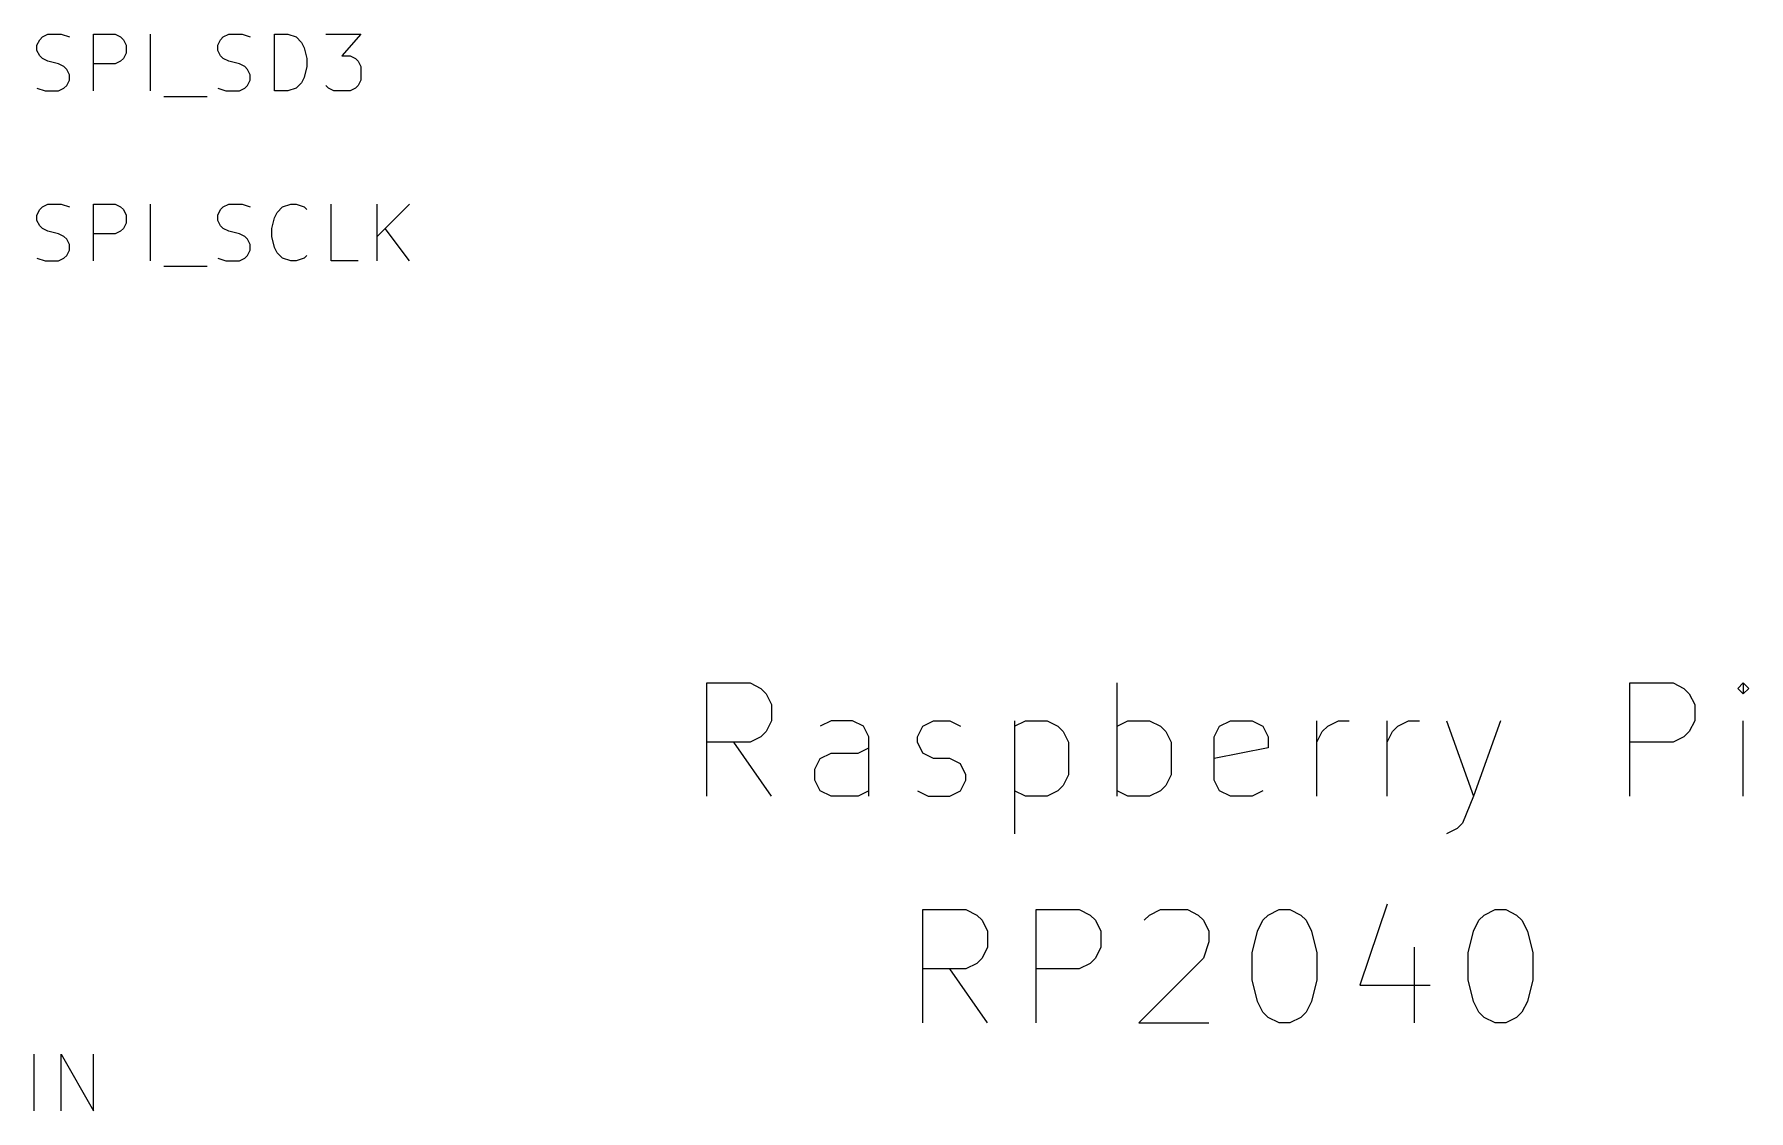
# Model space of a CAD drawing. Extents: x 0.4 to 11.3, y -7.9 to -0.4.
# Drawn here: x 6.7 to 8.212, y -4.223 to -3.273 of the extents above; entities that cross this region are included whole.
import ezdxf

# ---------------------------------------------------------------- set-up
doc = ezdxf.new("R2010")
doc.units = 0
doc.header["$MEASUREMENT"] = 0
doc.layers.add('CYAN2', color=4, linetype='CONTINUOUS')
doc.layers.add('RED2', color=1, linetype='CONTINUOUS')

msp = doc.modelspace()

# ---------------------------------------------------------------- linework, layer by layer
at = {"layer": 'CYAN2', "linetype": 'CONTINUOUS'}
for p, q in [((6.7019, -3.2827), (6.7043, -3.2779)), ((6.7019, -3.2827), (6.7043, -3.2779)), ((6.7043, -3.2779), (6.7067, -3.2755)), ((6.7043, -3.2779), (6.7067, -3.2755)), ((6.7067, -3.2755), (6.7114, -3.2731)), ((6.7067, -3.2755), (6.7114, -3.2731)), ((6.7114, -3.2731), (6.7233, -3.2731)), ((6.7114, -3.2731), (6.7233, -3.2731)), ((6.7233, -3.2731), (6.7305, -3.2755)), ((6.7233, -3.2731), (6.7305, -3.2755)), ((6.7519, -3.3231), (6.7519, -3.2731)), ((6.7519, -3.2731), (6.7709, -3.2731)), ((6.7519, -3.3231), (6.7519, -3.2731)), ((6.7519, -3.2731), (6.7709, -3.2731)), ((6.7709, -3.2731), (6.7757, -3.2755)), ((6.7709, -3.2731), (6.7757, -3.2755)), ((6.7757, -3.2755), (6.7781, -3.2779)), ((6.7757, -3.2755), (6.7781, -3.2779)), ((6.7781, -3.2779), (6.7805, -3.2827)), ((6.7781, -3.2779), (6.7805, -3.2827)), ((6.8019, -3.3231), (6.8019, -3.2731)), ((6.8019, -3.3231), (6.8019, -3.2731)), ((6.8614, -3.2827), (6.8638, -3.2779)), ((6.8614, -3.2827), (6.8638, -3.2779)), ((6.8638, -3.2779), (6.8662, -3.2755)), ((6.8638, -3.2779), (6.8662, -3.2755)), ((6.8662, -3.2755), (6.871, -3.2731)), ((6.8662, -3.2755), (6.871, -3.2731)), ((6.871, -3.2731), (6.8829, -3.2731)), ((6.871, -3.2731), (6.8829, -3.2731)), ((6.8829, -3.2731), (6.89, -3.2755)), ((6.8829, -3.2731), (6.89, -3.2755)), ((6.9114, -3.3231), (6.9114, -3.2731)), ((6.9114, -3.2731), (6.9233, -3.2731)), ((6.9114, -3.3231), (6.9114, -3.2731)), ((6.9114, -3.2731), (6.9233, -3.2731)), ((6.9233, -3.2731), (6.9305, -3.2755)), ((6.9233, -3.2731), (6.9305, -3.2755)), ((6.9305, -3.2755), (6.9352, -3.2803)), ((6.9305, -3.2755), (6.9352, -3.2803)), ((6.9352, -3.2803), (6.9376, -3.285)), ((6.9352, -3.2803), (6.9376, -3.285)), ((6.9567, -3.2731), (6.9876, -3.2731)), ((6.9567, -3.2731), (6.9876, -3.2731)), ((6.9876, -3.2731), (6.9709, -3.2922)), ((6.9876, -3.2731), (6.9709, -3.2922)), ((6.7019, -3.2874), (6.7019, -3.2827)), ((6.7019, -3.2874), (6.7019, -3.2827)), ((6.7043, -3.2922), (6.7019, -3.2874)), ((6.7043, -3.2922), (6.7019, -3.2874)), ((6.7067, -3.2946), (6.7043, -3.2922)), ((6.7067, -3.2946), (6.7043, -3.2922)), ((6.7114, -3.2969), (6.7067, -3.2946)), ((6.7114, -3.2969), (6.7067, -3.2946)), ((6.721, -3.2993), (6.7114, -3.2969)), ((6.721, -3.2993), (6.7114, -3.2969)), ((6.7757, -3.2969), (6.7709, -3.2993)), ((6.7757, -3.2969), (6.7709, -3.2993)), ((6.7781, -3.2946), (6.7757, -3.2969)), ((6.7781, -3.2946), (6.7757, -3.2969)), ((6.7805, -3.2898), (6.7781, -3.2946)), ((6.7805, -3.2898), (6.7781, -3.2946)), ((6.7805, -3.2827), (6.7805, -3.2898)), ((6.7805, -3.2827), (6.7805, -3.2898)), ((6.8614, -3.2874), (6.8614, -3.2827)), ((6.8614, -3.2874), (6.8614, -3.2827)), ((6.8638, -3.2922), (6.8614, -3.2874)), ((6.8638, -3.2922), (6.8614, -3.2874)), ((6.8662, -3.2946), (6.8638, -3.2922)), ((6.8662, -3.2946), (6.8638, -3.2922)), ((6.871, -3.2969), (6.8662, -3.2946)), ((6.871, -3.2969), (6.8662, -3.2946)), ((6.8805, -3.2993), (6.871, -3.2969)), ((6.8805, -3.2993), (6.871, -3.2969)), ((6.9376, -3.285), (6.94, -3.2946)), ((6.9376, -3.285), (6.94, -3.2946)), ((6.94, -3.2946), (6.94, -3.3017)), ((6.94, -3.2946), (6.94, -3.3017)), ((6.9709, -3.2922), (6.9781, -3.2922)), ((6.9709, -3.2922), (6.9781, -3.2922)), ((6.9781, -3.2922), (6.9829, -3.2946)), ((6.9781, -3.2922), (6.9829, -3.2946)), ((6.9829, -3.2946), (6.9852, -3.2969)), ((6.9829, -3.2946), (6.9852, -3.2969)), ((6.9852, -3.2969), (6.9876, -3.3017)), ((6.9852, -3.2969), (6.9876, -3.3017)), ((6.7257, -3.3017), (6.721, -3.2993)), ((6.7257, -3.3017), (6.721, -3.2993)), ((6.7281, -3.3041), (6.7257, -3.3017)), ((6.7281, -3.3041), (6.7257, -3.3017)), ((6.7305, -3.3088), (6.7281, -3.3041)), ((6.7305, -3.3088), (6.7281, -3.3041)), ((6.7305, -3.3136), (6.7305, -3.3088)), ((6.7305, -3.3136), (6.7305, -3.3088)), ((6.7709, -3.2993), (6.7519, -3.2993)), ((6.7709, -3.2993), (6.7519, -3.2993)), ((6.8852, -3.3017), (6.8805, -3.2993)), ((6.8852, -3.3017), (6.8805, -3.2993)), ((6.8876, -3.3041), (6.8852, -3.3017)), ((6.8876, -3.3041), (6.8852, -3.3017)), ((6.89, -3.3088), (6.8876, -3.3041)), ((6.89, -3.3088), (6.8876, -3.3041)), ((6.89, -3.3136), (6.89, -3.3088)), ((6.89, -3.3136), (6.89, -3.3088)), ((6.9376, -3.3112), (6.9352, -3.316)), ((6.9376, -3.3112), (6.9352, -3.316)), ((6.94, -3.3017), (6.9376, -3.3112)), ((6.94, -3.3017), (6.9376, -3.3112)), ((6.9876, -3.3017), (6.9876, -3.3136)), ((6.9876, -3.3017), (6.9876, -3.3136)), ((6.7019, -3.3208), (6.709, -3.3231)), ((6.7019, -3.3208), (6.709, -3.3231)), ((6.709, -3.3231), (6.721, -3.3231)), ((6.709, -3.3231), (6.721, -3.3231)), ((6.721, -3.3231), (6.7257, -3.3208)), ((6.721, -3.3231), (6.7257, -3.3208)), ((6.7257, -3.3208), (6.7281, -3.3184)), ((6.7257, -3.3208), (6.7281, -3.3184)), ((6.7281, -3.3184), (6.7305, -3.3136)), ((6.7281, -3.3184), (6.7305, -3.3136)), ((6.8614, -3.3208), (6.8686, -3.3231)), ((6.8614, -3.3208), (6.8686, -3.3231)), ((6.8686, -3.3231), (6.8805, -3.3231)), ((6.8686, -3.3231), (6.8805, -3.3231)), ((6.8805, -3.3231), (6.8852, -3.3208)), ((6.8805, -3.3231), (6.8852, -3.3208)), ((6.8852, -3.3208), (6.8876, -3.3184)), ((6.8852, -3.3208), (6.8876, -3.3184)), ((6.8876, -3.3184), (6.89, -3.3136)), ((6.8876, -3.3184), (6.89, -3.3136)), ((6.9233, -3.3231), (6.9114, -3.3231)), ((6.9233, -3.3231), (6.9114, -3.3231)), ((6.9305, -3.3208), (6.9233, -3.3231)), ((6.9305, -3.3208), (6.9233, -3.3231)), ((6.9352, -3.316), (6.9305, -3.3208)), ((6.9352, -3.316), (6.9305, -3.3208)), ((6.959, -3.3208), (6.9567, -3.3184)), ((6.959, -3.3208), (6.9567, -3.3184)), ((6.9638, -3.3231), (6.959, -3.3208)), ((6.9638, -3.3231), (6.959, -3.3208)), ((6.9781, -3.3231), (6.9638, -3.3231)), ((6.9781, -3.3231), (6.9638, -3.3231)), ((6.9829, -3.3208), (6.9781, -3.3231)), ((6.9829, -3.3208), (6.9781, -3.3231)), ((6.9852, -3.3184), (6.9829, -3.3208)), ((6.9852, -3.3184), (6.9829, -3.3208)), ((6.9876, -3.3136), (6.9852, -3.3184)), ((6.9876, -3.3136), (6.9852, -3.3184)), ((6.8138, -3.3279), (6.8519, -3.3279)), ((6.8138, -3.3279), (6.8519, -3.3279)), ((6.7019, -3.4327), (6.7043, -3.4279)), ((6.7019, -3.4327), (6.7043, -3.4279)), ((6.7019, -3.4374), (6.7019, -3.4327)), ((6.7019, -3.4374), (6.7019, -3.4327)), ((6.7043, -3.4279), (6.7067, -3.4255)), ((6.7043, -3.4279), (6.7067, -3.4255)), ((6.7067, -3.4255), (6.7114, -3.4231)), ((6.7067, -3.4255), (6.7114, -3.4231)), ((6.7114, -3.4231), (6.7233, -3.4231)), ((6.7114, -3.4231), (6.7233, -3.4231)), ((6.7233, -3.4231), (6.7305, -3.4255)), ((6.7233, -3.4231), (6.7305, -3.4255)), ((6.7519, -3.4731), (6.7519, -3.4231)), ((6.7519, -3.4231), (6.7709, -3.4231)), ((6.7519, -3.4731), (6.7519, -3.4231)), ((6.7519, -3.4231), (6.7709, -3.4231)), ((6.7709, -3.4231), (6.7757, -3.4255)), ((6.7709, -3.4231), (6.7757, -3.4255)), ((6.7757, -3.4255), (6.7781, -3.4279)), ((6.7757, -3.4255), (6.7781, -3.4279)), ((6.7781, -3.4279), (6.7805, -3.4327)), ((6.7781, -3.4279), (6.7805, -3.4327)), ((6.7805, -3.4327), (6.7805, -3.4398)), ((6.7805, -3.4327), (6.7805, -3.4398)), ((6.8019, -3.4731), (6.8019, -3.4231)), ((6.8019, -3.4731), (6.8019, -3.4231)), ((6.8614, -3.4327), (6.8638, -3.4279)), ((6.8614, -3.4327), (6.8638, -3.4279)), ((6.8614, -3.4374), (6.8614, -3.4327)), ((6.8614, -3.4374), (6.8614, -3.4327)), ((6.8638, -3.4279), (6.8662, -3.4255)), ((6.8638, -3.4279), (6.8662, -3.4255)), ((6.8662, -3.4255), (6.871, -3.4231)), ((6.8662, -3.4255), (6.871, -3.4231)), ((6.871, -3.4231), (6.8829, -3.4231)), ((6.871, -3.4231), (6.8829, -3.4231)), ((6.8829, -3.4231), (6.89, -3.4255)), ((6.8829, -3.4231), (6.89, -3.4255)), ((6.9114, -3.435), (6.9138, -3.4303)), ((6.9114, -3.435), (6.9138, -3.4303)), ((6.9138, -3.4303), (6.9186, -3.4255)), ((6.9138, -3.4303), (6.9186, -3.4255)), ((6.9186, -3.4255), (6.9257, -3.4231)), ((6.9186, -3.4255), (6.9257, -3.4231)), ((6.9257, -3.4231), (6.9305, -3.4231)), ((6.9257, -3.4231), (6.9305, -3.4231)), ((6.9305, -3.4231), (6.9376, -3.4255)), ((6.9305, -3.4231), (6.9376, -3.4255)), ((6.9376, -3.4255), (6.94, -3.4279)), ((6.9376, -3.4255), (6.94, -3.4279)), ((6.9614, -3.4731), (6.9614, -3.4231)), ((6.9614, -3.4731), (6.9614, -3.4231)), ((7.0019, -3.4731), (7.0019, -3.4231)), ((7.0305, -3.4231), (7.0019, -3.4517)), ((7.0019, -3.4731), (7.0019, -3.4231)), ((7.0305, -3.4231), (7.0019, -3.4517)), ((6.7043, -3.4422), (6.7019, -3.4374)), ((6.7043, -3.4422), (6.7019, -3.4374)), ((6.7067, -3.4446), (6.7043, -3.4422)), ((6.7067, -3.4446), (6.7043, -3.4422)), ((6.7114, -3.4469), (6.7067, -3.4446)), ((6.7114, -3.4469), (6.7067, -3.4446)), ((6.721, -3.4493), (6.7114, -3.4469)), ((6.721, -3.4493), (6.7114, -3.4469)), ((6.7757, -3.4469), (6.7709, -3.4493)), ((6.7757, -3.4469), (6.7709, -3.4493)), ((6.7781, -3.4446), (6.7757, -3.4469)), ((6.7781, -3.4446), (6.7757, -3.4469)), ((6.7805, -3.4398), (6.7781, -3.4446)), ((6.7805, -3.4398), (6.7781, -3.4446)), ((6.8638, -3.4422), (6.8614, -3.4374)), ((6.8638, -3.4422), (6.8614, -3.4374)), ((6.8662, -3.4446), (6.8638, -3.4422)), ((6.8662, -3.4446), (6.8638, -3.4422)), ((6.871, -3.4469), (6.8662, -3.4446)), ((6.871, -3.4469), (6.8662, -3.4446)), ((6.8805, -3.4493), (6.871, -3.4469)), ((6.8805, -3.4493), (6.871, -3.4469)), ((6.909, -3.4446), (6.9114, -3.435)), ((6.909, -3.4446), (6.9114, -3.435)), ((6.909, -3.4517), (6.909, -3.4446)), ((6.909, -3.4517), (6.909, -3.4446)), ((7.0305, -3.4731), (7.009, -3.4446)), ((7.0305, -3.4731), (7.009, -3.4446)), ((6.7257, -3.4517), (6.721, -3.4493)), ((6.7257, -3.4517), (6.721, -3.4493)), ((6.7281, -3.4541), (6.7257, -3.4517)), ((6.7281, -3.4541), (6.7257, -3.4517)), ((6.7305, -3.4588), (6.7281, -3.4541)), ((6.7305, -3.4588), (6.7281, -3.4541)), ((6.7305, -3.4636), (6.7305, -3.4588)), ((6.7305, -3.4636), (6.7305, -3.4588)), ((6.7709, -3.4493), (6.7519, -3.4493)), ((6.7709, -3.4493), (6.7519, -3.4493)), ((6.8852, -3.4517), (6.8805, -3.4493)), ((6.8852, -3.4517), (6.8805, -3.4493)), ((6.8876, -3.4541), (6.8852, -3.4517)), ((6.8876, -3.4541), (6.8852, -3.4517)), ((6.89, -3.4588), (6.8876, -3.4541)), ((6.89, -3.4588), (6.8876, -3.4541)), ((6.89, -3.4636), (6.89, -3.4588)), ((6.89, -3.4636), (6.89, -3.4588)), ((6.9114, -3.4612), (6.909, -3.4517)), ((6.9114, -3.4612), (6.909, -3.4517)), ((6.9138, -3.466), (6.9114, -3.4612)), ((6.9138, -3.466), (6.9114, -3.4612)), ((6.7019, -3.4708), (6.709, -3.4731)), ((6.7019, -3.4708), (6.709, -3.4731)), ((6.709, -3.4731), (6.721, -3.4731)), ((6.709, -3.4731), (6.721, -3.4731)), ((6.721, -3.4731), (6.7257, -3.4708)), ((6.721, -3.4731), (6.7257, -3.4708)), ((6.7257, -3.4708), (6.7281, -3.4684)), ((6.7257, -3.4708), (6.7281, -3.4684)), ((6.7281, -3.4684), (6.7305, -3.4636)), ((6.7281, -3.4684), (6.7305, -3.4636)), ((6.8138, -3.4779), (6.8519, -3.4779)), ((6.8138, -3.4779), (6.8519, -3.4779)), ((6.8614, -3.4708), (6.8686, -3.4731)), ((6.8614, -3.4708), (6.8686, -3.4731)), ((6.8686, -3.4731), (6.8805, -3.4731)), ((6.8686, -3.4731), (6.8805, -3.4731)), ((6.8805, -3.4731), (6.8852, -3.4708)), ((6.8805, -3.4731), (6.8852, -3.4708)), ((6.8852, -3.4708), (6.8876, -3.4684)), ((6.8852, -3.4708), (6.8876, -3.4684)), ((6.8876, -3.4684), (6.89, -3.4636)), ((6.8876, -3.4684), (6.89, -3.4636)), ((6.9186, -3.4708), (6.9138, -3.466)), ((6.9186, -3.4708), (6.9138, -3.466)), ((6.9257, -3.4731), (6.9186, -3.4708)), ((6.9257, -3.4731), (6.9186, -3.4708)), ((6.9305, -3.4731), (6.9257, -3.4731)), ((6.9305, -3.4731), (6.9257, -3.4731)), ((6.9376, -3.4708), (6.9305, -3.4731)), ((6.9376, -3.4708), (6.9305, -3.4731)), ((6.94, -3.4684), (6.9376, -3.4708)), ((6.94, -3.4684), (6.9376, -3.4708)), ((6.9852, -3.4731), (6.9614, -3.4731)), ((6.9852, -3.4731), (6.9614, -3.4731)), ((6.6995, -4.2231), (6.6995, -4.1731)), ((6.6995, -4.2231), (6.6995, -4.1731)), ((6.7233, -4.2231), (6.7233, -4.1731)), ((6.7233, -4.1731), (6.7519, -4.2231)), ((6.7233, -4.2231), (6.7233, -4.1731)), ((6.7233, -4.1731), (6.7519, -4.2231)), ((6.7519, -4.2231), (6.7519, -4.1731)), ((6.7519, -4.2231), (6.7519, -4.1731))]:
    msp.add_line(p, q, dxfattribs=at)
at = {"layer": 'RED2', "linetype": 'CONTINUOUS'}
for p, q in [((7.2929, -3.9456), (7.2929, -3.8456)), ((7.2929, -3.8456), (7.331, -3.8456)), ((7.331, -3.8456), (7.3405, -3.8504)), ((7.3405, -3.8504), (7.3452, -3.8551)), ((7.3452, -3.8551), (7.35, -3.8647)), ((7.6548, -3.9456), (7.6548, -3.8456)), ((8.1071, -3.9456), (8.1071, -3.8456)), ((8.1071, -3.8456), (8.1452, -3.8456)), ((8.1452, -3.8456), (8.1548, -3.8504)), ((8.1548, -3.8504), (8.1595, -3.8551)), ((8.1595, -3.8551), (8.1643, -3.8647)), ((8.2071, -3.8456), (8.2024, -3.8504)), ((8.2024, -3.8504), (8.2071, -3.8551)), ((8.2119, -3.8504), (8.2071, -3.8456)), ((8.2071, -3.8456), (8.2071, -3.8551)), ((8.2071, -3.8551), (8.2119, -3.8504)), ((7.35, -3.8647), (7.35, -3.8789)), ((8.1643, -3.8647), (8.1643, -3.8789)), ((7.35, -3.8789), (7.3452, -3.8885)), ((7.4024, -3.8789), (7.3929, -3.8837)), ((7.4214, -3.8789), (7.4024, -3.8789)), ((7.431, -3.8837), (7.4214, -3.8789)), ((7.4357, -3.8932), (7.431, -3.8837)), ((7.4786, -3.8932), (7.4833, -3.8837)), ((7.4833, -3.8837), (7.4929, -3.8789)), ((7.4929, -3.8789), (7.5071, -3.8789)), ((7.5071, -3.8789), (7.5167, -3.8837)), ((7.5643, -3.8789), (7.5643, -3.9789)), ((7.5643, -3.8837), (7.5738, -3.8789)), ((7.5738, -3.8789), (7.5929, -3.8789)), ((7.5929, -3.8789), (7.6024, -3.8837)), ((7.6024, -3.8837), (7.6071, -3.8885)), ((7.6548, -3.8837), (7.6643, -3.8789)), ((7.6643, -3.8789), (7.6833, -3.8789)), ((7.6833, -3.8789), (7.6929, -3.8837)), ((7.6929, -3.8837), (7.6976, -3.8885)), ((7.7405, -3.8932), (7.7452, -3.8837)), ((7.7452, -3.8837), (7.7548, -3.8789)), ((7.7548, -3.8789), (7.7738, -3.8789)), ((7.7738, -3.8789), (7.7833, -3.8837)), ((7.7833, -3.8837), (7.7881, -3.8932)), ((7.831, -3.9456), (7.831, -3.8789)), ((7.8357, -3.8885), (7.8405, -3.8837)), ((7.8405, -3.8837), (7.85, -3.8789)), ((7.85, -3.8789), (7.8595, -3.8789)), ((7.8929, -3.9456), (7.8929, -3.8789)), ((7.8976, -3.8885), (7.9024, -3.8837)), ((7.9024, -3.8837), (7.9119, -3.8789)), ((7.9119, -3.8789), (7.9214, -3.8789)), ((7.9452, -3.8789), (7.9691, -3.9456)), ((7.9929, -3.8789), (7.9691, -3.9456)), ((8.1643, -3.8789), (8.1595, -3.8885)), ((8.2071, -3.9456), (8.2071, -3.8789)), ((7.331, -3.898), (7.2929, -3.898)), ((7.35, -3.9456), (7.3167, -3.898)), ((7.3405, -3.8932), (7.331, -3.898)), ((7.3452, -3.8885), (7.3405, -3.8932)), ((7.4357, -3.9456), (7.4357, -3.8932)), ((7.4786, -3.898), (7.4786, -3.8932)), ((7.4833, -3.9075), (7.4786, -3.898)), ((7.6071, -3.8885), (7.6119, -3.898)), ((7.6119, -3.898), (7.6119, -3.9266)), ((7.6976, -3.8885), (7.7024, -3.898)), ((7.7024, -3.898), (7.7024, -3.9266)), ((7.7405, -3.9313), (7.7405, -3.8932)), ((7.7881, -3.8932), (7.7881, -3.9028)), ((7.831, -3.898), (7.8357, -3.8885)), ((7.8929, -3.898), (7.8976, -3.8885)), ((8.1452, -3.898), (8.1071, -3.898)), ((8.1548, -3.8932), (8.1452, -3.898)), ((8.1595, -3.8885), (8.1548, -3.8932)), ((7.3881, -3.9218), (7.3929, -3.9123)), ((7.3929, -3.9123), (7.4024, -3.9075)), ((7.4024, -3.9075), (7.4262, -3.9075)), ((7.4262, -3.9075), (7.4357, -3.9028)), ((7.4929, -3.9123), (7.4833, -3.9075)), ((7.5071, -3.9123), (7.4929, -3.9123)), ((7.5167, -3.917), (7.5071, -3.9123)), ((7.5214, -3.9266), (7.5167, -3.917)), ((7.7881, -3.9028), (7.7405, -3.9123)), ((7.3881, -3.9313), (7.3881, -3.9218)), ((7.3929, -3.9409), (7.3881, -3.9313)), ((7.5167, -3.9409), (7.5214, -3.9313)), ((7.5214, -3.9313), (7.5214, -3.9266)), ((7.6119, -3.9266), (7.6071, -3.9361)), ((7.7024, -3.9266), (7.6976, -3.9361)), ((7.7452, -3.9409), (7.7405, -3.9313)), ((7.4024, -3.9456), (7.3929, -3.9409)), ((7.4262, -3.9456), (7.4024, -3.9456)), ((7.4357, -3.9409), (7.4262, -3.9456)), ((7.4786, -3.9409), (7.4881, -3.9456)), ((7.4881, -3.9456), (7.5071, -3.9456)), ((7.5071, -3.9456), (7.5167, -3.9409)), ((7.5738, -3.9456), (7.5643, -3.9409)), ((7.5929, -3.9456), (7.5738, -3.9456)), ((7.6024, -3.9409), (7.5929, -3.9456)), ((7.6071, -3.9361), (7.6024, -3.9409)), ((7.6643, -3.9456), (7.6548, -3.9409)), ((7.6833, -3.9456), (7.6643, -3.9456)), ((7.6929, -3.9409), (7.6833, -3.9456)), ((7.6976, -3.9361), (7.6929, -3.9409)), ((7.7548, -3.9456), (7.7452, -3.9409)), ((7.7738, -3.9456), (7.7548, -3.9456)), ((7.7833, -3.9409), (7.7738, -3.9456)), ((7.9691, -3.9456), (7.9595, -3.9694)), ((7.9548, -3.9742), (7.9452, -3.9789)), ((7.9595, -3.9694), (7.9548, -3.9742)), ((7.4833, -4.1456), (7.4833, -4.0456)), ((7.4833, -4.0456), (7.5214, -4.0456)), ((7.5214, -4.0456), (7.531, -4.0504)), ((7.531, -4.0504), (7.5357, -4.0551)), ((7.5833, -4.1456), (7.5833, -4.0456)), ((7.5833, -4.0456), (7.6214, -4.0456)), ((7.6214, -4.0456), (7.631, -4.0504)), ((7.631, -4.0504), (7.6357, -4.0551)), ((7.6786, -4.0551), (7.6833, -4.0504)), ((7.6833, -4.0504), (7.6929, -4.0456)), ((7.6929, -4.0456), (7.7167, -4.0456)), ((7.7167, -4.0456), (7.7262, -4.0504)), ((7.7262, -4.0504), (7.731, -4.0551)), ((7.7833, -4.0551), (7.7881, -4.0504)), ((7.7881, -4.0504), (7.7976, -4.0456)), ((7.7976, -4.0456), (7.8071, -4.0456)), ((7.8071, -4.0456), (7.8167, -4.0504)), ((7.8167, -4.0504), (7.8214, -4.0551)), ((7.8929, -4.0409), (7.869, -4.1123)), ((7.9738, -4.0551), (7.9786, -4.0504)), ((7.9786, -4.0504), (7.9881, -4.0456)), ((7.9881, -4.0456), (7.9976, -4.0456)), ((7.9976, -4.0456), (8.0071, -4.0504)), ((8.0071, -4.0504), (8.0119, -4.0551)), ((7.5357, -4.0551), (7.5405, -4.0647)), ((7.5405, -4.0647), (7.5405, -4.0789)), ((7.6357, -4.0551), (7.6405, -4.0647)), ((7.6405, -4.0647), (7.6405, -4.0789)), ((7.731, -4.0551), (7.7357, -4.0647)), ((7.7357, -4.0647), (7.7357, -4.0742)), ((7.7738, -4.0837), (7.7786, -4.0647)), ((7.7786, -4.0647), (7.7833, -4.0551)), ((7.8214, -4.0551), (7.8262, -4.0647)), ((7.8262, -4.0647), (7.831, -4.0837)), ((7.9643, -4.0837), (7.969, -4.0647)), ((7.969, -4.0647), (7.9738, -4.0551)), ((8.0119, -4.0551), (8.0167, -4.0647)), ((8.0167, -4.0647), (8.0214, -4.0837)), ((7.5405, -4.0789), (7.5357, -4.0885)), ((7.6405, -4.0789), (7.6357, -4.0885)), ((7.7357, -4.0742), (7.731, -4.0885)), ((7.9167, -4.0789), (7.9167, -4.1456)), ((7.5214, -4.098), (7.4833, -4.098)), ((7.5405, -4.1456), (7.5071, -4.098)), ((7.531, -4.0932), (7.5214, -4.098)), ((7.5357, -4.0885), (7.531, -4.0932)), ((7.6214, -4.098), (7.5833, -4.098)), ((7.631, -4.0932), (7.6214, -4.098)), ((7.6357, -4.0885), (7.631, -4.0932)), ((7.731, -4.0885), (7.6738, -4.1456)), ((7.7738, -4.1075), (7.7738, -4.0837)), ((7.831, -4.0837), (7.831, -4.1075)), ((7.9643, -4.1075), (7.9643, -4.0837)), ((8.0214, -4.0837), (8.0214, -4.1075)), ((7.7786, -4.1266), (7.7738, -4.1075)), ((7.831, -4.1075), (7.8262, -4.1266)), ((7.869, -4.1123), (7.9309, -4.1123)), ((7.969, -4.1266), (7.9643, -4.1075)), ((8.0214, -4.1075), (8.0167, -4.1266)), ((7.7833, -4.1361), (7.7786, -4.1266)), ((7.8262, -4.1266), (7.8214, -4.1361)), ((7.9738, -4.1361), (7.969, -4.1266)), ((8.0167, -4.1266), (8.0119, -4.1361)), ((7.7881, -4.1409), (7.7833, -4.1361)), ((7.7976, -4.1456), (7.7881, -4.1409)), ((7.8167, -4.1409), (7.8071, -4.1456)), ((7.8214, -4.1361), (7.8167, -4.1409)), ((7.9786, -4.1409), (7.9738, -4.1361)), ((7.9881, -4.1456), (7.9786, -4.1409)), ((8.0071, -4.1409), (7.9976, -4.1456)), ((8.0119, -4.1361), (8.0071, -4.1409)), ((7.6738, -4.1456), (7.7357, -4.1456)), ((7.8071, -4.1456), (7.7976, -4.1456)), ((7.9976, -4.1456), (7.9881, -4.1456))]:
    msp.add_line(p, q, dxfattribs=at)

doc.saveas('drawing.dxf')
